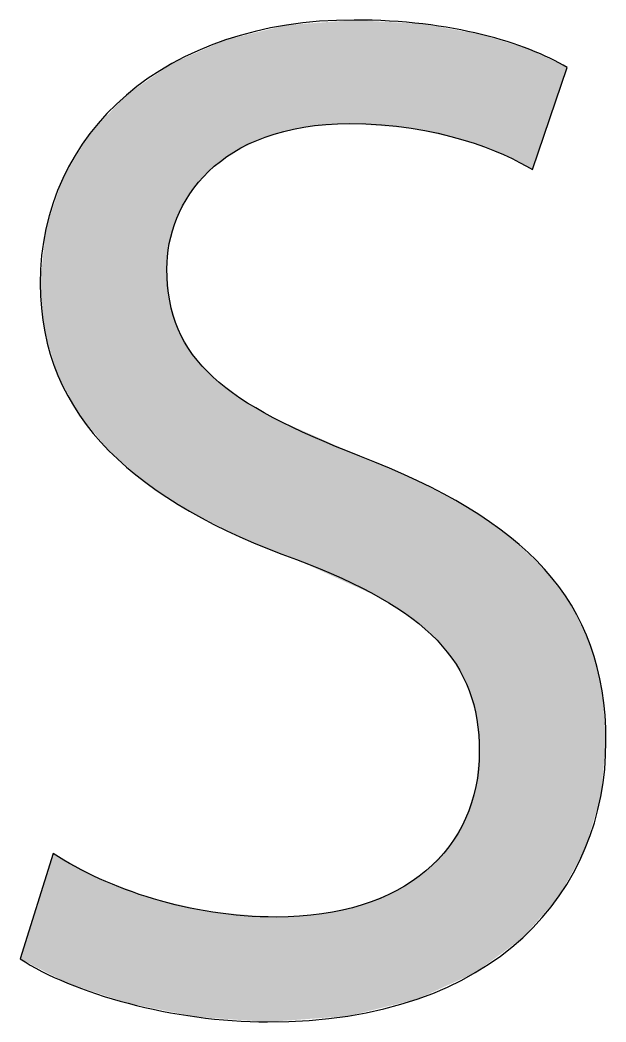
# Model space of a CAD drawing. Extents: x 0 to 360, y -268 to 0.
# Drawn here: x 17.531 to 18.752, y -160.834 to -158.747 of the extents above; entities that cross this region are included whole.
import ezdxf

# ---------------------------------------------------------------- set-up
doc = ezdxf.new("R2010")
doc.units = 0
doc.layers.add('LAYER_1', color=7, linetype='CONTINUOUS')

# ---------------------------------------------------------------- blocks, each defined once
blk = doc.blocks.new('*U108')
at = {"layer": 'LAYER_1', "color": 250}
for points in [[(18.0861, -158.9797), (18.065, -158.7632), (18.0861, -158.7581)], [(18.1071, -158.9744), (18.0861, -158.7581), (18.1071, -158.7565)], [(18.1225, -158.9704), (18.1071, -158.7565), (18.1225, -158.7553)], [(18.1599, -158.9675), (18.1225, -158.7553), (18.1599, -158.7525)], [(18.2143, -158.9634), (18.1599, -158.7525), (18.2143, -158.7484)], [(18.218, -158.9631), (18.2143, -158.7484), (18.218, -158.7481)], [(18.227, -158.9637), (18.218, -158.7481), (18.227, -158.7474)], [(18.218, -158.9631), (18.218, -158.7481), (18.227, -158.9637)], [(18.227, -158.9637), (18.227, -158.7474), (18.239, -158.9646)], [(18.239, -158.9646), (18.239, -158.7481), (18.2438, -158.965)], [(18.2438, -158.965), (18.2438, -158.7484), (18.2817, -158.9678)], [(18.2817, -158.9678), (18.2817, -158.7506), (18.3162, -158.9704)], [(18.3162, -158.9704), (18.3162, -158.7525), (18.3458, -158.9726)], [(18.3458, -158.9726), (18.3458, -158.7542), (18.3475, -158.973)], [(18.3475, -158.973), (18.3475, -158.7543), (18.3584, -158.9754)], [(18.3584, -158.9754), (18.3584, -158.755), (18.3592, -158.9756)], [(18.3592, -158.9756), (18.3592, -158.755), (18.3701, -158.978)], [(18.3701, -158.978), (18.3701, -158.7556), (18.3766, -158.9795)], [(18.3766, -158.9795), (18.3766, -158.7568), (18.3998, -158.9846)], [(18.0422, -158.991), (17.9894, -158.7815), (18.0422, -158.7687)], [(18.0471, -158.9897), (18.0422, -158.7687), (18.0471, -158.7675)], [(18.0586, -158.9868), (18.0471, -158.7675), (18.0586, -158.7647)], [(18.065, -158.9851), (18.0586, -158.7647), (18.065, -158.7632)], [(18.3998, -158.9846), (18.3998, -158.7609), (18.4245, -158.9901)], [(18.4245, -158.9901), (18.4245, -158.7654), (18.4394, -158.9934)], [(18.4394, -158.9934), (18.4394, -158.768), (18.4534, -158.9965)], [(18.4534, -158.9965), (18.4534, -158.7705), (18.4594, -158.9987)], [(18.4594, -158.9987), (18.4594, -158.7716), (18.4633, -159.0001)], [(18.4633, -159.0001), (18.4633, -158.7723), (18.4668, -159.0014)], [(18.4668, -159.0014), (18.4668, -158.7729), (18.4796, -159.0061)], [(18.4796, -159.0061), (18.4796, -158.7752), (18.4807, -159.0065)], [(18.4807, -159.0065), (18.4807, -158.7754), (18.4828, -159.0072)], [(18.4828, -159.0072), (18.4828, -158.7758), (18.4879, -159.0091)], [(18.4879, -159.0091), (18.4879, -158.7767), (18.4928, -159.0109)], [(18.4928, -159.0109), (18.4928, -158.7776), (18.5385, -159.0276)], [(17.9592, -159.0357), (17.9335, -158.8001), (17.9592, -158.7888)], [(17.9763, -159.0225), (17.9592, -158.7888), (17.9763, -158.7847)], [(17.9893, -159.0162), (17.9763, -158.7847), (17.9893, -158.7815)], [(17.9894, -159.0162), (17.9893, -158.7815), (17.9894, -158.7815)], [(18.5385, -159.0276), (18.5385, -158.7919), (18.5514, -159.0343)], [(18.5514, -159.0343), (18.5514, -158.7959), (18.5782, -159.0482)], [(17.8908, -159.1024), (17.8849, -158.8215), (17.8908, -158.8189)], [(17.8995, -159.0919), (17.8908, -158.8189), (17.8995, -158.8151)], [(17.9242, -159.0626), (17.8995, -158.8151), (17.9242, -158.8042)], [(17.933, -159.0558), (17.9242, -158.8042), (17.933, -158.8003)], [(17.9335, -159.0554), (17.933, -158.8003), (17.9335, -158.8001)], [(18.5782, -159.0482), (18.5782, -158.8043), (18.5934, -159.056)], [(18.5934, -159.056), (18.5934, -158.809), (18.5989, -159.0589)], [(17.843, -159.2104), (17.8422, -158.8417), (17.843, -158.8411)], [(17.8476, -159.1948), (17.843, -158.8411), (17.8476, -158.8379)], [(17.8579, -159.1602), (17.8476, -158.8379), (17.8579, -158.8334)], [(17.8607, -159.1548), (17.8579, -158.8334), (17.8607, -158.8321)], [(17.8845, -159.1101), (17.8607, -158.8321), (17.8845, -158.8217)], [(17.8849, -159.1093), (17.8845, -158.8217), (17.8849, -158.8215)], [(17.8372, -159.7393), (17.8091, -158.8646), (17.8372, -158.8452)], [(17.8422, -159.213), (17.8372, -158.8452), (17.8422, -158.8417)], [(17.7933, -159.7106), (17.7567, -158.9009), (17.7933, -158.8756)], [(17.8091, -159.721), (17.7933, -158.8756), (17.8091, -158.8646)], [(17.7933, -159.7106), (17.7933, -158.8756), (17.8091, -159.721)], [(17.8091, -159.721), (17.8091, -158.8646), (17.8372, -159.7393)], [(17.7529, -159.6756), (17.7166, -158.9419), (17.7529, -158.9036)], [(17.7567, -159.6789), (17.7529, -158.9036), (17.7567, -158.9009)], [(17.7529, -159.6756), (17.7529, -158.9036), (17.7567, -159.6789)], [(17.7567, -159.6789), (17.7567, -158.9009), (17.7933, -159.7106)], [(17.7166, -159.6441), (17.697, -158.9625), (17.7166, -158.9419)], [(17.7166, -159.6441), (17.7166, -158.9419), (17.7529, -159.6756)], [(17.697, -159.6204), (17.6767, -158.984), (17.697, -158.9625)], [(17.697, -159.6204), (17.697, -158.9625), (17.7166, -159.6441)], [(17.6767, -159.5958), (17.6553, -159.0194), (17.6767, -158.984)], [(17.6767, -159.5958), (17.6767, -158.984), (17.697, -159.6204)], [(17.6553, -159.57), (17.6302, -159.061), (17.6553, -159.0194)], [(17.6553, -159.57), (17.6553, -159.0194), (17.6767, -159.5958)], [(17.6302, -159.5239), (17.6203, -159.0773), (17.6302, -159.061)], [(17.6302, -159.5239), (17.6302, -159.061), (17.6553, -159.57)], [(17.6203, -159.5058), (17.6104, -159.107), (17.6203, -159.0773)], [(17.6203, -159.5058), (17.6203, -159.0773), (17.6302, -159.5239)], [(17.6104, -159.4877), (17.6003, -159.1373), (17.6104, -159.107)], [(17.6104, -159.4877), (17.6104, -159.107), (17.6203, -159.5058)], [(17.6003, -159.4543), (17.5854, -159.1819), (17.6003, -159.1373)], [(17.6003, -159.4543), (17.6003, -159.1373), (17.6104, -159.4877)], [(17.5854, -159.405), (17.5828, -159.2064), (17.5854, -159.1819)], [(17.5854, -159.405), (17.5854, -159.1819), (17.6003, -159.4543)], [(17.5828, -159.3965), (17.5734, -159.2959), (17.5828, -159.2064)], [(17.5828, -159.3965), (17.5828, -159.2064), (17.5854, -159.405)], [(17.8372, -159.7393), (17.8372, -159.2656), (17.8422, -159.7426)], [(17.8422, -159.7426), (17.8422, -159.3234), (17.843, -159.7431)], [(17.843, -159.7431), (17.843, -159.3322), (17.8476, -159.7461)], [(17.8476, -159.7461), (17.8476, -159.3475), (17.8579, -159.7528)], [(17.8579, -159.7528), (17.8579, -159.3817), (17.8607, -159.7547)], [(17.8607, -159.7547), (17.8607, -159.3911), (17.8845, -159.7702)], [(17.8845, -159.7702), (17.8845, -159.4327), (17.8849, -159.7704)], [(17.8849, -159.7704), (17.8849, -159.4334), (17.8908, -159.7734)], [(17.8908, -159.7734), (17.8908, -159.4436), (17.8995, -159.7778)], [(17.8995, -159.7778), (17.8995, -159.4533), (17.9242, -159.7903)], [(17.9242, -159.7903), (17.9242, -159.4805), (17.933, -159.7948)], [(17.933, -159.7948), (17.933, -159.4903), (17.9335, -159.7951)], [(17.9335, -159.7951), (17.9335, -159.4909), (17.9592, -159.8081)], [(17.9592, -159.8081), (17.9592, -159.5109), (17.9763, -159.8168)], [(17.9763, -159.8168), (17.9763, -159.5243), (17.9893, -159.8234)], [(17.9893, -159.8234), (17.9893, -159.5344), (17.9894, -159.8235)], [(17.9894, -159.8235), (17.9894, -159.5345), (18.0422, -159.8448)], [(18.0422, -159.8448), (18.0422, -159.5657), (18.0471, -159.8468)], [(18.0471, -159.8468), (18.0471, -159.5687), (18.0586, -159.8514)], [(18.0586, -159.8514), (18.0586, -159.5754), (18.065, -159.854)], [(18.065, -159.854), (18.065, -159.5783), (18.0861, -159.8626)], [(18.0861, -159.8626), (18.0861, -159.5876), (18.1071, -159.871)], [(18.1071, -159.871), (18.1071, -159.5969), (18.1225, -159.878)], [(18.1225, -159.878), (18.1225, -159.6037), (18.1599, -159.895)], [(18.1599, -159.895), (18.1599, -159.6203), (18.2143, -159.9197)], [(18.2143, -159.9197), (18.2143, -159.6444), (18.218, -159.9213)], [(18.218, -159.9213), (18.218, -159.6461), (18.227, -159.9254)], [(18.227, -159.9254), (18.227, -159.65), (18.239, -159.9309)], [(18.239, -159.9309), (18.239, -159.6554), (18.2438, -159.933)], [(18.2438, -159.933), (18.2438, -159.6574), (18.2817, -159.9502)], [(18.2817, -159.9502), (18.2817, -159.6736), (18.3162, -159.9727)], [(18.3162, -159.9727), (18.3162, -159.6883), (18.3458, -159.9919)], [(18.3458, -159.9919), (18.3458, -159.701), (18.3475, -159.993)], [(18.3475, -159.993), (18.3475, -159.7017), (18.3584, -160.0026)], [(18.3584, -160.0026), (18.3584, -159.7063), (18.3592, -160.0033)], [(18.3592, -160.0033), (18.3592, -159.7067), (18.3701, -160.0129)], [(18.3701, -160.0129), (18.3701, -159.7125), (18.3766, -160.0186)], [(18.3766, -160.0186), (18.3766, -159.716), (18.3998, -160.039)], [(18.3998, -160.039), (18.3998, -159.7284), (18.4245, -160.0702)], [(18.4245, -160.0702), (18.4245, -159.7415), (18.4394, -160.0889)], [(18.4394, -160.0889), (18.4394, -159.7495), (18.4534, -160.1168)], [(18.4534, -160.1168), (18.4534, -159.7569), (18.4594, -160.1288)], [(18.4594, -160.1288), (18.4594, -159.7601), (18.4633, -160.1365)], [(18.4633, -160.1365), (18.4633, -159.7622), (18.4668, -160.1435)], [(18.4668, -160.1435), (18.4668, -159.7646), (18.4796, -160.1916)], [(18.4796, -160.1916), (18.4796, -159.7735), (18.4807, -160.1959)], [(18.4807, -160.1959), (18.4807, -159.7743), (18.4828, -160.2036)], [(18.4828, -160.2036), (18.4828, -159.7757), (18.4879, -160.27)], [(18.4879, -160.7247), (18.4828, -160.3226), (18.4879, -160.27)], [(18.4828, -160.7285), (18.4807, -160.3434), (18.4828, -160.3226)], [(18.4807, -160.73), (18.4796, -160.3469), (18.4807, -160.3434)], [(18.4796, -160.7308), (18.4668, -160.3869), (18.4796, -160.3469)], [(18.4633, -160.7383), (18.4594, -160.41), (18.4633, -160.3978)], [(18.4668, -160.7367), (18.4633, -160.3978), (18.4668, -160.3869)], [(18.4534, -160.7428), (18.4394, -160.4438), (18.4534, -160.4201)], [(18.4594, -160.74), (18.4534, -160.4201), (18.4594, -160.41)], [(18.4394, -160.7492), (18.4245, -160.4688), (18.4394, -160.4438)], [(17.6003, -160.7374), (17.5854, -160.5303), (17.6003, -160.4829)], [(17.6003, -160.7374), (17.6003, -160.4829), (17.6104, -160.7426)], [(17.6104, -160.7426), (17.6104, -160.4884), (17.6203, -160.7477)], [(18.4245, -160.7559), (18.3998, -160.4947), (18.4245, -160.4688)], [(17.6203, -160.7477), (17.6203, -160.4937), (17.6302, -160.7528)], [(17.6302, -160.7528), (17.6302, -160.499), (17.6553, -160.7611)], [(18.3998, -160.7672), (18.3766, -160.5191), (18.3998, -160.4947)], [(17.5854, -160.7298), (17.5828, -160.5384), (17.5854, -160.5303)], [(17.5854, -160.7298), (17.5854, -160.5303), (17.6003, -160.7374)], [(17.6553, -160.7611), (17.6553, -160.5127), (17.6767, -160.7682)], [(17.6767, -160.7682), (17.6767, -160.5242), (17.697, -160.7749)], [(18.3584, -160.7861), (18.3475, -160.5387), (18.3584, -160.5313)], [(18.3592, -160.7857), (18.3584, -160.5313), (18.3592, -160.5308)], [(18.3701, -160.7807), (18.3592, -160.5308), (18.3701, -160.5234)], [(18.3766, -160.7778), (18.3701, -160.5234), (18.3766, -160.5191)], [(17.5828, -160.7284), (17.5734, -160.5683), (17.5828, -160.5384)], [(17.5828, -160.7284), (17.5828, -160.5384), (17.5854, -160.7298)], [(17.697, -160.7749), (17.697, -160.5352), (17.7166, -160.7814)], [(17.7166, -160.7814), (17.7166, -160.5426), (17.7529, -160.7934)], [(18.3458, -160.7892), (18.3162, -160.5597), (18.3458, -160.5398)], [(18.3475, -160.7887), (18.3458, -160.5398), (18.3475, -160.5387)], [(17.5734, -160.7236), (17.5314, -160.702), (17.5734, -160.5683)], [(17.5734, -160.7236), (17.5734, -160.5683), (17.5828, -160.7284)], [(17.7529, -160.7934), (17.7529, -160.5562), (17.7567, -160.7947)], [(17.7567, -160.7947), (17.7567, -160.5576), (17.7933, -160.8019)], [(17.7933, -160.8019), (17.7933, -160.5713), (17.8091, -160.8051)], [(18.3162, -160.7964), (18.2817, -160.5741), (18.3162, -160.5597)], [(17.8091, -160.8051), (17.8091, -160.5772), (17.8372, -160.8107)], [(17.8372, -160.8107), (17.8372, -160.5835), (17.8422, -160.8117)], [(17.8422, -160.8117), (17.8422, -160.5846), (17.843, -160.8118)], [(17.843, -160.8118), (17.843, -160.5848), (17.8476, -160.8128)], [(17.8476, -160.8128), (17.8476, -160.5859), (17.8579, -160.8148)], [(17.8579, -160.8148), (17.8579, -160.5882), (17.8607, -160.8154)], [(17.8607, -160.8154), (17.8607, -160.5888), (17.8845, -160.8201)], [(18.227, -160.8182), (18.218, -160.5957), (18.227, -160.5937)], [(18.239, -160.8152), (18.227, -160.5937), (18.239, -160.591)], [(18.2438, -160.8141), (18.239, -160.591), (18.2438, -160.5899)], [(18.2817, -160.8048), (18.2438, -160.5899), (18.2817, -160.5741)], [(17.8845, -160.8201), (17.8845, -160.5942), (17.8849, -160.8202)], [(17.8849, -160.8202), (17.8849, -160.5943), (17.8908, -160.8214)], [(17.8908, -160.8214), (17.8908, -160.5956), (17.8995, -160.8231)], [(17.8995, -160.8231), (17.8995, -160.5975), (17.9242, -160.8249)], [(17.9242, -160.8249), (17.9242, -160.6031), (17.933, -160.8255)], [(17.933, -160.8255), (17.933, -160.6051), (17.9335, -160.8255)], [(17.9335, -160.8255), (17.9335, -160.6051), (17.9592, -160.8273)], [(17.9592, -160.8273), (17.9592, -160.6071), (17.9763, -160.8286)], [(17.9763, -160.8286), (17.9763, -160.6084), (17.9893, -160.8295)], [(17.9893, -160.8295), (17.9893, -160.6094), (17.9894, -160.8295)], [(17.9894, -160.8295), (17.9894, -160.6094), (18.0422, -160.8332)], [(18.0422, -160.8332), (18.0422, -160.6134), (18.0471, -160.8336)], [(18.0861, -160.8307), (18.065, -160.6152), (18.0861, -160.6137)], [(18.1071, -160.8292), (18.0861, -160.6137), (18.1071, -160.6123)], [(18.1225, -160.828), (18.1071, -160.6123), (18.1225, -160.6113)], [(18.1599, -160.8253), (18.1225, -160.6113), (18.1599, -160.6087)], [(18.2143, -160.8213), (18.1599, -160.6087), (18.2143, -160.5965)], [(18.218, -160.8204), (18.2143, -160.5965), (18.218, -160.5957)]]:
    blk.add_solid(points, dxfattribs=at)
at = {"layer": 'LAYER_1', "color": 250, "extrusion": (0, 0, -1)}
for points in [[(-18.0861, -158.9797), (-18.0861, -158.7581), (-18.1071, -158.9744)], [(-18.1071, -158.9744), (-18.1071, -158.7565), (-18.1225, -158.9704)], [(-18.1225, -158.9704), (-18.1225, -158.7553), (-18.1599, -158.9675)], [(-18.1599, -158.9675), (-18.1599, -158.7525), (-18.2143, -158.9634)], [(-18.2143, -158.9634), (-18.2143, -158.7484), (-18.218, -158.9631)], [(-18.239, -158.9646), (-18.227, -158.7474), (-18.239, -158.7481)], [(-18.2438, -158.965), (-18.239, -158.7481), (-18.2438, -158.7484)], [(-18.2817, -158.9678), (-18.2438, -158.7484), (-18.2817, -158.7506)], [(-18.3162, -158.9704), (-18.2817, -158.7506), (-18.3162, -158.7525)], [(-18.3458, -158.9726), (-18.3162, -158.7525), (-18.3458, -158.7542)], [(-18.3475, -158.973), (-18.3458, -158.7542), (-18.3475, -158.7543)], [(-18.3584, -158.9754), (-18.3475, -158.7543), (-18.3584, -158.755)], [(-18.3592, -158.9756), (-18.3584, -158.755), (-18.3592, -158.755)], [(-18.3701, -158.978), (-18.3592, -158.755), (-18.3701, -158.7556)], [(-18.3766, -158.9795), (-18.3701, -158.7556), (-18.3766, -158.7568)], [(-18.3998, -158.9846), (-18.3766, -158.7568), (-18.3998, -158.7609)], [(-18.0422, -158.991), (-18.0422, -158.7687), (-18.0471, -158.9897)], [(-18.0471, -158.9897), (-18.0471, -158.7675), (-18.0586, -158.9868)], [(-18.0586, -158.9868), (-18.0586, -158.7647), (-18.065, -158.9851)], [(-18.065, -158.9851), (-18.065, -158.7632), (-18.0861, -158.9797)], [(-18.4245, -158.9901), (-18.3998, -158.7609), (-18.4245, -158.7654)], [(-18.4394, -158.9934), (-18.4245, -158.7654), (-18.4394, -158.768)], [(-18.4534, -158.9965), (-18.4394, -158.768), (-18.4534, -158.7705)], [(-18.4594, -158.9987), (-18.4534, -158.7705), (-18.4594, -158.7716)], [(-18.4633, -159.0001), (-18.4594, -158.7716), (-18.4633, -158.7723)], [(-18.4668, -159.0014), (-18.4633, -158.7723), (-18.4668, -158.7729)], [(-18.4796, -159.0061), (-18.4668, -158.7729), (-18.4796, -158.7752)], [(-18.4807, -159.0065), (-18.4796, -158.7752), (-18.4807, -158.7754)], [(-18.4828, -159.0072), (-18.4807, -158.7754), (-18.4828, -158.7758)], [(-18.4879, -159.0091), (-18.4828, -158.7758), (-18.4879, -158.7767)], [(-18.4928, -159.0109), (-18.4879, -158.7767), (-18.4928, -158.7776)], [(-18.5385, -159.0276), (-18.4928, -158.7776), (-18.5385, -158.7919)], [(-17.9592, -159.0357), (-17.9592, -158.7888), (-17.9763, -159.0225)], [(-17.9763, -159.0225), (-17.9763, -158.7847), (-17.9893, -159.0162)], [(-17.9893, -159.0162), (-17.9893, -158.7815), (-17.9894, -159.0162)], [(-17.9894, -159.0162), (-17.9894, -158.7815), (-18.0422, -158.991)], [(-18.5514, -159.0343), (-18.5385, -158.7919), (-18.5514, -158.7959)], [(-18.5782, -159.0482), (-18.5514, -158.7959), (-18.5782, -158.8043)], [(-17.8908, -159.1024), (-17.8908, -158.8189), (-17.8995, -159.0919)], [(-17.8995, -159.0919), (-17.8995, -158.8151), (-17.9242, -159.0626)], [(-17.9242, -159.0626), (-17.9242, -158.8042), (-17.933, -159.0558)], [(-17.933, -159.0558), (-17.933, -158.8003), (-17.9335, -159.0554)], [(-17.9335, -159.0554), (-17.9335, -158.8001), (-17.9592, -159.0357)], [(-18.5934, -159.056), (-18.5782, -158.8043), (-18.5934, -158.809)], [(-18.5989, -159.0589), (-18.5934, -158.809), (-18.5989, -158.8116)], [(-18.5989, -159.0589), (-18.5989, -158.8116), (-18.6235, -158.9858)], [(-18.6235, -158.9858), (-18.5989, -158.8116), (-18.6235, -158.8234)], [(-17.843, -159.2104), (-17.843, -158.8411), (-17.8476, -159.1948)], [(-17.8476, -159.1948), (-17.8476, -158.8379), (-17.8579, -159.1602)], [(-17.8579, -159.1602), (-17.8579, -158.8334), (-17.8607, -159.1548)], [(-17.8607, -159.1548), (-17.8607, -158.8321), (-17.8845, -159.1101)], [(-17.8845, -159.1101), (-17.8845, -158.8217), (-17.8849, -159.1093)], [(-17.8849, -159.1093), (-17.8849, -158.8215), (-17.8908, -159.1024)], [(-18.6235, -158.9858), (-18.6235, -158.8234), (-18.6545, -158.8941)], [(-18.6545, -158.8941), (-18.6235, -158.8234), (-18.6545, -158.8382)], [(-18.6545, -158.8941), (-18.6545, -158.8382), (-18.6707, -158.8459)], [(-17.8372, -159.2656), (-17.8372, -158.8452), (-17.8422, -159.213)], [(-17.8422, -159.213), (-17.8422, -158.8417), (-17.843, -159.2104)], [(-17.8422, -159.7426), (-17.8372, -159.2656), (-17.8422, -159.3234)], [(-17.843, -159.7431), (-17.8422, -159.3234), (-17.843, -159.3322)], [(-17.8476, -159.7461), (-17.843, -159.3322), (-17.8476, -159.3475)], [(-17.8579, -159.7528), (-17.8476, -159.3475), (-17.8579, -159.3817)], [(-17.8607, -159.7547), (-17.8579, -159.3817), (-17.8607, -159.3911)], [(-17.8845, -159.7702), (-17.8607, -159.3911), (-17.8845, -159.4327)], [(-17.8849, -159.7704), (-17.8845, -159.4327), (-17.8849, -159.4334)], [(-17.8908, -159.7734), (-17.8849, -159.4334), (-17.8908, -159.4436)], [(-17.8995, -159.7778), (-17.8908, -159.4436), (-17.8995, -159.4533)], [(-17.9242, -159.7903), (-17.8995, -159.4533), (-17.9242, -159.4805)], [(-17.933, -159.7948), (-17.9242, -159.4805), (-17.933, -159.4903)], [(-17.9335, -159.7951), (-17.933, -159.4903), (-17.9335, -159.4909)], [(-17.9592, -159.8081), (-17.9335, -159.4909), (-17.9592, -159.5109)], [(-17.9763, -159.8168), (-17.9592, -159.5109), (-17.9763, -159.5243)], [(-17.9893, -159.8234), (-17.9763, -159.5243), (-17.9893, -159.5344)], [(-17.9894, -159.8235), (-17.9893, -159.5344), (-17.9894, -159.5345)], [(-18.0422, -159.8448), (-17.9894, -159.5345), (-18.0422, -159.5657)], [(-18.0471, -159.8468), (-18.0422, -159.5657), (-18.0471, -159.5687)], [(-18.0586, -159.8514), (-18.0471, -159.5687), (-18.0586, -159.5754)], [(-18.065, -159.854), (-18.0586, -159.5754), (-18.065, -159.5783)], [(-18.0861, -159.8626), (-18.065, -159.5783), (-18.0861, -159.5876)], [(-18.1071, -159.871), (-18.0861, -159.5876), (-18.1071, -159.5969)], [(-18.1225, -159.878), (-18.1071, -159.5969), (-18.1225, -159.6037)], [(-18.1599, -159.895), (-18.1225, -159.6037), (-18.1599, -159.6203)], [(-18.2143, -159.9197), (-18.1599, -159.6203), (-18.2143, -159.6444)], [(-18.218, -159.9213), (-18.2143, -159.6444), (-18.218, -159.6461)], [(-18.227, -159.9254), (-18.218, -159.6461), (-18.227, -159.65)], [(-18.239, -159.9309), (-18.227, -159.65), (-18.239, -159.6554)], [(-18.2438, -159.933), (-18.239, -159.6554), (-18.2438, -159.6574)], [(-18.2817, -159.9502), (-18.2438, -159.6574), (-18.2817, -159.6736)], [(-18.3162, -159.9727), (-18.2817, -159.6736), (-18.3162, -159.6883)], [(-18.3458, -159.9919), (-18.3162, -159.6883), (-18.3458, -159.701)], [(-18.3475, -159.993), (-18.3458, -159.701), (-18.3475, -159.7017)], [(-18.3584, -160.0026), (-18.3475, -159.7017), (-18.3584, -159.7063)], [(-18.3592, -160.0033), (-18.3584, -159.7063), (-18.3592, -159.7067)], [(-18.3701, -160.0129), (-18.3592, -159.7067), (-18.3701, -159.7125)], [(-18.3766, -160.0186), (-18.3701, -159.7125), (-18.3766, -159.716)], [(-18.3998, -160.039), (-18.3766, -159.716), (-18.3998, -159.7284)], [(-18.4245, -160.0702), (-18.3998, -159.7284), (-18.4245, -159.7415)], [(-18.4394, -160.0889), (-18.4245, -159.7415), (-18.4394, -159.7495)], [(-18.4534, -160.1168), (-18.4394, -159.7495), (-18.4534, -159.7569)], [(-18.4594, -160.1288), (-18.4534, -159.7569), (-18.4594, -159.7601)], [(-18.4633, -160.1365), (-18.4594, -159.7601), (-18.4633, -159.7622)], [(-18.4668, -160.1435), (-18.4633, -159.7622), (-18.4668, -159.7646)], [(-18.4796, -160.1916), (-18.4668, -159.7646), (-18.4796, -159.7735)], [(-18.4807, -160.1959), (-18.4796, -159.7735), (-18.4807, -159.7743)], [(-18.4828, -160.2036), (-18.4807, -159.7743), (-18.4828, -159.7757)], [(-18.4879, -160.27), (-18.4828, -159.7757), (-18.4879, -159.7793)], [(-18.4879, -160.7247), (-18.4879, -159.7793), (-18.4928, -160.7211)], [(-18.4928, -160.7211), (-18.4879, -159.7793), (-18.4928, -159.7826)], [(-18.4928, -160.7211), (-18.4928, -159.7826), (-18.5385, -160.6875)], [(-18.5385, -160.6875), (-18.4928, -159.7826), (-18.5385, -159.8142)], [(-18.5385, -160.6875), (-18.5385, -159.8142), (-18.5514, -160.678)], [(-18.5514, -160.678), (-18.5385, -159.8142), (-18.5514, -159.8231)], [(-18.5514, -160.678), (-18.5514, -159.8231), (-18.5782, -160.6582)], [(-18.5782, -160.6582), (-18.5514, -159.8231), (-18.5782, -159.8482)], [(-18.5782, -160.6582), (-18.5782, -159.8482), (-18.5934, -160.6408)], [(-18.5934, -160.6408), (-18.5782, -159.8482), (-18.5934, -159.8624)], [(-18.5934, -160.6408), (-18.5934, -159.8624), (-18.5989, -160.6346)], [(-18.5989, -160.6346), (-18.5934, -159.8624), (-18.5989, -159.8675)], [(-18.5989, -160.6346), (-18.5989, -159.8675), (-18.6235, -160.6064)], [(-18.6235, -160.6064), (-18.5989, -159.8675), (-18.6235, -159.8906)], [(-18.6235, -160.6064), (-18.6235, -159.8906), (-18.6545, -160.571)], [(-18.6545, -160.571), (-18.6235, -159.8906), (-18.6545, -159.9321)], [(-18.6545, -160.571), (-18.6545, -159.9321), (-18.6707, -160.5413)], [(-18.6707, -160.5413), (-18.6545, -159.9321), (-18.6707, -159.9539)], [(-18.6707, -160.5413), (-18.6707, -159.9539), (-18.6796, -160.5251)], [(-18.6796, -160.5251), (-18.6707, -159.9539), (-18.6796, -159.9658)], [(-18.6796, -160.5251), (-18.6796, -159.9658), (-18.7086, -160.472)], [(-18.7086, -160.472), (-18.6796, -159.9658), (-18.7086, -160.0268)], [(-18.7086, -160.472), (-18.7086, -160.0268), (-18.7196, -160.4352)], [(-18.7196, -160.4352), (-18.7086, -160.0268), (-18.7196, -160.0498)], [(-18.7196, -160.4352), (-18.7196, -160.0498), (-18.7409, -160.3638)], [(-18.7409, -160.3638), (-18.7196, -160.0498), (-18.7409, -160.1333)], [(-18.7409, -160.3638), (-18.7409, -160.1333), (-18.7436, -160.3349)], [(-18.7436, -160.3349), (-18.7409, -160.1333), (-18.7436, -160.1439)], [(-18.7436, -160.3349), (-18.7436, -160.1439), (-18.7517, -160.2493)], [(-18.4828, -160.7285), (-18.4828, -160.3226), (-18.4879, -160.7247)], [(-18.4807, -160.73), (-18.4807, -160.3434), (-18.4828, -160.7285)], [(-18.4796, -160.7308), (-18.4796, -160.3469), (-18.4807, -160.73)], [(-18.4633, -160.7383), (-18.4633, -160.3978), (-18.4668, -160.7367)], [(-18.4668, -160.7367), (-18.4668, -160.3869), (-18.4796, -160.7308)], [(-18.4534, -160.7428), (-18.4534, -160.4201), (-18.4594, -160.74)], [(-18.4594, -160.74), (-18.4594, -160.41), (-18.4633, -160.7383)], [(-18.4394, -160.7492), (-18.4394, -160.4438), (-18.4534, -160.7428)], [(-17.6104, -160.7426), (-17.6003, -160.4829), (-17.6104, -160.4884)], [(-17.6203, -160.7477), (-17.6104, -160.4884), (-17.6203, -160.4937)], [(-18.4245, -160.7559), (-18.4245, -160.4688), (-18.4394, -160.7492)], [(-17.6302, -160.7528), (-17.6203, -160.4937), (-17.6302, -160.499)], [(-17.6553, -160.7611), (-17.6302, -160.499), (-17.6553, -160.5127)], [(-18.3998, -160.7672), (-18.3998, -160.4947), (-18.4245, -160.7559)], [(-17.6767, -160.7682), (-17.6553, -160.5127), (-17.6767, -160.5242)], [(-17.697, -160.7749), (-17.6767, -160.5242), (-17.697, -160.5352)], [(-18.3584, -160.7861), (-18.3584, -160.5313), (-18.3592, -160.7857)], [(-18.3592, -160.7857), (-18.3592, -160.5308), (-18.3701, -160.7807)], [(-18.3701, -160.7807), (-18.3701, -160.5234), (-18.3766, -160.7778)], [(-18.3766, -160.7778), (-18.3766, -160.5191), (-18.3998, -160.7672)], [(-17.7166, -160.7814), (-17.697, -160.5352), (-17.7166, -160.5426)], [(-17.7529, -160.7934), (-17.7166, -160.5426), (-17.7529, -160.5562)], [(-18.3458, -160.7892), (-18.3458, -160.5398), (-18.3475, -160.7887)], [(-18.3475, -160.7887), (-18.3475, -160.5387), (-18.3584, -160.7861)], [(-17.7567, -160.7947), (-17.7529, -160.5562), (-17.7567, -160.5576)], [(-17.7933, -160.8019), (-17.7567, -160.5576), (-17.7933, -160.5713)], [(-17.8091, -160.8051), (-17.7933, -160.5713), (-17.8091, -160.5772)], [(-18.3162, -160.7964), (-18.3162, -160.5597), (-18.3458, -160.7892)], [(-17.8372, -160.8107), (-17.8091, -160.5772), (-17.8372, -160.5835)], [(-17.8422, -160.8117), (-17.8372, -160.5835), (-17.8422, -160.5846)], [(-17.843, -160.8118), (-17.8422, -160.5846), (-17.843, -160.5848)], [(-17.8476, -160.8128), (-17.843, -160.5848), (-17.8476, -160.5859)], [(-17.8579, -160.8148), (-17.8476, -160.5859), (-17.8579, -160.5882)], [(-17.8607, -160.8154), (-17.8579, -160.5882), (-17.8607, -160.5888)], [(-17.8845, -160.8201), (-17.8607, -160.5888), (-17.8845, -160.5942)], [(-18.227, -160.8182), (-18.227, -160.5937), (-18.239, -160.8152)], [(-18.239, -160.8152), (-18.239, -160.591), (-18.2438, -160.8141)], [(-18.2438, -160.8141), (-18.2438, -160.5899), (-18.2817, -160.8048)], [(-18.2817, -160.8048), (-18.2817, -160.5741), (-18.3162, -160.7964)], [(-17.8849, -160.8202), (-17.8845, -160.5942), (-17.8849, -160.5943)], [(-17.8908, -160.8214), (-17.8849, -160.5943), (-17.8908, -160.5956)], [(-17.8995, -160.8231), (-17.8908, -160.5956), (-17.8995, -160.5975)], [(-17.9242, -160.8249), (-17.8995, -160.5975), (-17.9242, -160.6031)], [(-17.933, -160.8255), (-17.9242, -160.6031), (-17.933, -160.6051)], [(-17.9335, -160.8255), (-17.933, -160.6051), (-17.9335, -160.6051)], [(-17.9592, -160.8273), (-17.9335, -160.6051), (-17.9592, -160.6071)], [(-17.9763, -160.8286), (-17.9592, -160.6071), (-17.9763, -160.6084)], [(-17.9893, -160.8295), (-17.9763, -160.6084), (-17.9893, -160.6094)], [(-17.9894, -160.8295), (-17.9893, -160.6094), (-17.9894, -160.6094)], [(-18.0422, -160.8332), (-17.9894, -160.6094), (-18.0422, -160.6134)], [(-18.0471, -160.8336), (-18.0422, -160.6134), (-18.0471, -160.6138)], [(-18.0471, -160.8336), (-18.0471, -160.6138), (-18.0586, -160.8327)], [(-18.0586, -160.8327), (-18.0471, -160.6138), (-18.0586, -160.6147)], [(-18.0586, -160.8327), (-18.0586, -160.6147), (-18.065, -160.8323)], [(-18.065, -160.8323), (-18.0586, -160.6147), (-18.065, -160.6152)], [(-18.0861, -160.8307), (-18.0861, -160.6137), (-18.1071, -160.8292)], [(-18.1071, -160.8292), (-18.1071, -160.6123), (-18.1225, -160.828)], [(-18.1225, -160.828), (-18.1225, -160.6113), (-18.1599, -160.8253)], [(-18.1599, -160.8253), (-18.1599, -160.6087), (-18.2143, -160.8213)], [(-18.2143, -160.8213), (-18.2143, -160.5965), (-18.218, -160.8204)], [(-18.218, -160.8204), (-18.218, -160.5957), (-18.227, -160.8182)], [(-18.065, -160.8323), (-18.065, -160.6152), (-18.0861, -160.8307)]]:
    blk.add_solid(points, dxfattribs=at)
blk = doc.blocks.new('BLOCK_15')
at = {"layer": 'LAYER_1'}
blk.add_open_spline([(17.6003, -160.4829), (17.7173, -160.558), (17.8852, -160.6152), (18.065, -160.6152), (18.332, -160.6152), (18.4879, -160.4739), (18.4879, -160.27), (18.4879, -160.0839), (18.3799, -159.973), (18.1071, -159.871), (17.7772, -159.7511), (17.5734, -159.5775), (17.5734, -159.2959), (17.5734, -158.981), (17.8342, -158.7474), (18.227, -158.7474), (18.4309, -158.7474), (18.5839, -158.795), (18.6707, -158.8459), (18.6707, -158.8459), (18.5989, -159.0589), (18.5989, -159.0589), (18.5358, -159.0203), (18.4009, -158.9631), (18.218, -158.9631), (17.9422, -158.9631), (17.8372, -159.1278), (17.8372, -159.2656), (17.8372, -159.4549), (17.9601, -159.5472), (18.239, -159.6554), (18.5808, -159.7877), (18.7517, -159.9523), (18.7517, -160.2493), (18.7517, -160.5607), (18.5239, -160.8336), (18.0471, -160.8336), (17.8523, -160.8336), (17.6394, -160.7736), (17.5314, -160.702), (17.5314, -160.702), (17.6003, -160.4829), (17.6003, -160.4829)], degree=3, knots=[0, 0, 0, 0, 1, 1, 1, 2, 2, 2, 3, 3, 3, 4, 4, 4, 5, 5, 5, 6, 6, 6, 7, 7, 7, 8, 8, 8, 9, 9, 9, 10, 10, 10, 11, 11, 11, 12, 12, 12, 13, 13, 13, 14, 14, 14, 14], dxfattribs=at)
at = {"layer": 'LAYER_1', "color": 250}
blk.add_blockref('*U108', (0, 0), dxfattribs=at)
blk = doc.blocks.new('BLOCK_4')
at = {"layer": 'LAYER_1'}
blk.add_blockref('BLOCK_15', (0, 0), dxfattribs=at)

msp = doc.modelspace()

# ---------------------------------------------------------------- block references
at = {"layer": 'LAYER_1'}
msp.add_blockref('BLOCK_4', (0, 0), dxfattribs=at)

doc.saveas('drawing.dxf')
